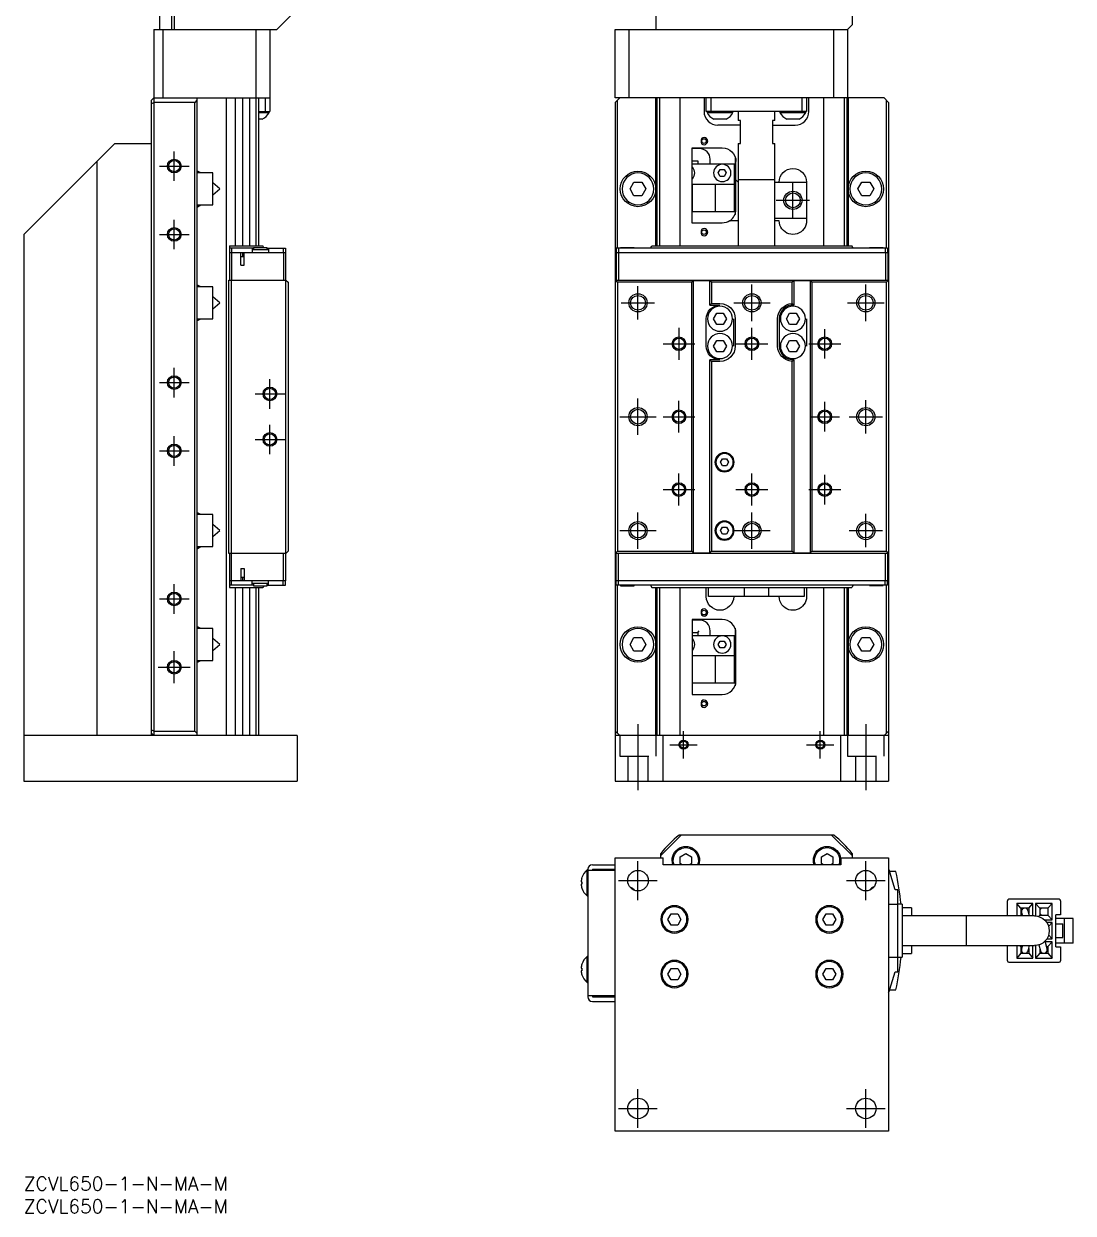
# Model space of a CAD drawing. Extents: x 0 to 561, y -8 to 550.
# Drawn here: x 0 to 230.3, y -8 to 253.1 of the extents above; entities that cross this region are included whole.
import ezdxf

# ---------------------------------------------------------------- set-up
doc = ezdxf.new("R2010")
doc.units = 0
doc.header["$LTSCALE"] = 0.5
doc.linetypes.add('CENTER', pattern=[50.8, 31.75, -6.35, 6.35, -6.35])
doc.linetypes.add('DASHED', pattern=[19.05, 12.7, -6.35])
for name, color, linetype in [('MSM_CENTER', 1, 'CENTER'), ('MSM_CONTINUOUS', 7, 'CONTINUOUS'), ('MSM_DASHED', 4, 'DASHED'), ('MSM_NARROW', 5, 'CONTINUOUS'), ('MSM_PART_NUMBER', 7, 'CONTINUOUS')]:
    doc.layers.add(name, color=color, linetype=linetype)
doc.styles.get("Standard").update_dxf_attribs({"font": 'txt.shx', "height": 3, "bigfont": 'bigfont.shx'})

msp = doc.modelspace()

# ---------------------------------------------------------------- linework, layer by layer
at = {"layer": 'MSM_CENTER'}
for p, q in [((33, 218.59), (33, 225.09)), ((29.75, 221.84), (36.25, 221.84)), ((168.76, 210.34), (168.76, 218.34)), ((165.11, 214.34), (172.41, 214.34)), ((33, 203.59), (33, 210.09)), ((29.75, 206.84), (36.25, 206.84)), ((159.76, 187.84), (159.76, 195.84)), ((184.76, 187.84), (184.76, 195.84)), ((134.76, 188.19), (134.76, 195.49)), ((131.11, 191.84), (138.41, 191.84)), ((155.76, 191.84), (163.76, 191.84)), ((180.76, 191.84), (188.76, 191.84)), ((143.76, 186.34), (143.76, 179.34)), ((159.76, 179.34), (159.76, 186.34)), ((175.76, 179.59), (175.76, 186.09)), ((140.26, 182.84), (147.26, 182.84)), ((156.26, 182.84), (163.26, 182.84)), ((172.26, 182.84), (179.26, 182.84)), ((33, 171.09), (33, 177.59)), ((54, 168.59), (54, 175.09)), ((29.75, 174.34), (36.25, 174.34)), ((50.75, 171.84), (57.25, 171.84)), ((134.76, 162.84), (134.76, 170.84)), ((143.76, 163.34), (143.76, 170.34)), ((175.76, 163.59), (175.76, 170.09)), ((184.76, 163.19), (184.76, 170.49)), ((54, 158.59), (54, 165.09)), ((130.76, 166.84), (138.76, 166.84)), ((140.26, 166.84), (147.26, 166.84)), ((172.51, 166.84), (179.01, 166.84)), ((181.11, 166.84), (188.41, 166.84)), ((33, 156.09), (33, 162.59)), ((29.75, 159.34), (36.25, 159.34)), ((50.75, 161.84), (57.25, 161.84)), ((143.76, 147.34), (143.76, 154.34)), ((159.76, 147.34), (159.76, 154.34)), ((175.76, 147.59), (175.76, 154.09)), ((140.26, 150.84), (147.26, 150.84)), ((156.26, 150.84), (163.26, 150.84)), ((172.26, 150.84), (179.26, 150.84)), ((134.76, 137.84), (134.76, 145.84)), ((159.76, 137.84), (159.76, 145.84)), ((184.76, 138.19), (184.76, 145.49)), ((130.76, 141.84), (138.76, 141.84)), ((155.76, 141.84), (163.76, 141.84)), ((181.11, 141.84), (188.41, 141.84)), ((33, 123.59), (33, 130.09)), ((29.75, 126.84), (36.25, 126.84)), ((33, 108.34), (33, 115.34)), ((29.5, 111.84), (36.5, 111.84)), ((134.76, 99.34), (134.76, 84.84)), ((184.76, 99.34), (184.76, 84.84)), ((144.76, 91.84), (144.76, 97.84)), ((174.76, 91.84), (174.76, 97.84)), ((141.76, 94.84), (147.76, 94.84)), ((171.76, 94.84), (177.76, 94.84)), ((134.76, 60.75), (134.76, 69.25)), ((184.76, 60.75), (184.76, 69.25)), ((130.51, 65), (139.01, 65)), ((180.51, 65), (189.01, 65)), ((134.76, 10.75), (134.76, 19.25)), ((184.76, 10.75), (184.76, 19.25)), ((130.51, 15), (139.01, 15)), ((180.51, 15), (189.01, 15))]:
    msp.add_line(p, q, dxfattribs=at)
at = {"layer": 'MSM_CONTINUOUS'}
for p, q in [((181.76, 295.54), (181.76, 252.84)), ((138.76, 251.84), (138.76, 276.84)), ((32.5, 251.84), (32.5, 256.34)), ((33, 256.34), (33, 251.84)), ((29.8, 254.84), (29.8, 251.84)), ((55.5, 251.84), (58.5, 254.84)), ((28.5, 251.84), (28.5, 235.84)), ((28.5, 251.84), (55.5, 251.84)), ((30.5, 251.84), (30.5, 236.84)), ((51, 236.84), (51, 251.84)), ((54, 251.84), (54, 233.84)), ((129.76, 236.84), (129.76, 251.84)), ((129.76, 251.84), (180.76, 251.84)), ((132.76, 251.84), (132.76, 236.84)), ((177.76, 236.84), (177.76, 251.84)), ((180.76, 251.84), (181.76, 252.84)), ((180.76, 251.84), (180.76, 236.84)), ((28.5, 236.84), (28, 236.34)), ((28, 96.84), (28, 236.34)), ((28.5, 236.84), (54, 236.84)), ((37.5, 235.84), (28.51, 235.84)), ((28.51, 235.84), (28.51, 97.84)), ((38, 236.34), (37.5, 235.84)), ((37.5, 97.84), (37.5, 235.84)), ((38, 236.84), (38, 96.84)), ((44.5, 96.84), (44.5, 236.84)), ((46.39, 236.84), (46.39, 204.34)), ((48, 236.84), (48, 204.34)), ((49.61, 204.34), (49.61, 236.84)), ((50.99, 204.34), (50.99, 236.84)), ((51.5, 236.84), (51.5, 204.34)), ((53, 233.84), (53, 236.84)), ((188.76, 236.84), (129.76, 236.84)), ((130.76, 236.84), (129.76, 235.84)), ((129.76, 235.84), (129.76, 86.84)), ((130.26, 203.84), (130.26, 236.34)), ((138.66, 204.34), (138.66, 236.84)), ((138.96, 204.34), (138.96, 236.84)), ((139.46, 236.84), (139.46, 204.34)), ((144.05, 204.34), (144.05, 236.84)), ((149.26, 236.84), (149.26, 233.84)), ((149.76, 233.84), (149.76, 236.84)), ((150.76, 236.84), (150.76, 233.84)), ((170.76, 233.84), (170.76, 236.84)), ((171.76, 236.84), (171.76, 233.84)), ((172.26, 233.84), (172.26, 236.84)), ((175.47, 236.84), (175.47, 204.34)), ((180.05, 204.34), (180.05, 236.84)), ((180.56, 236.84), (180.56, 204.34)), ((180.86, 236.84), (180.86, 204.34)), ((189.76, 235.84), (188.76, 236.84)), ((189.26, 203.84), (189.26, 236.34)), ((189.76, 235.84), (189.76, 86.84)), ((51.5, 233.84), (54, 233.84)), ((51.5, 233.59), (53.85, 233.59)), ((53.85, 233.59), (53.85, 233.84)), ((171.76, 233.84), (149.76, 233.84)), ((149.91, 233.84), (149.91, 233.59)), ((149.91, 233.59), (155.61, 233.59)), ((155.61, 233.59), (155.61, 233.84)), ((156.76, 233.84), (156.76, 231.84)), ((164.76, 231.84), (164.76, 233.84)), ((165.91, 233.84), (165.91, 233.59)), ((165.91, 233.59), (171.61, 233.59)), ((171.61, 233.59), (171.61, 233.84)), ((51.5, 232.19), (52.34, 232.19)), ((151.42, 232.19), (154.1, 232.19)), ((157.26, 230.84), (152.26, 230.84)), ((157.26, 231.84), (156.76, 231.84)), ((157.26, 226.84), (157.26, 231.84)), ((164.76, 231.84), (164.26, 231.84)), ((164.26, 231.84), (164.26, 226.84)), ((164.26, 230.84), (169.26, 230.84)), ((167.42, 232.19), (170.1, 232.19)), ((20, 226.84), (0, 206.84)), ((20, 226.84), (28, 226.84)), ((146.64, 225.84), (153.26, 225.84)), ((146.64, 209.34), (146.64, 225.84)), ((148.27, 225.69), (146.64, 225.69)), ((156.76, 226.84), (157.26, 226.84)), ((156.76, 226.84), (156.76, 204.34)), ((164.26, 226.84), (164.76, 226.84)), ((164.76, 204.34), (164.76, 226.84)), ((16, 222.84), (16, 96.84)), ((146.64, 222.99), (147.91, 222.99)), ((146.64, 222.34), (155.96, 222.34)), ((147.91, 223), (147.91, 222.34)), ((150.61, 222.34), (150.61, 223.34)), ((155.96, 211.84), (155.96, 222.34)), ((156.06, 223.92), (156.06, 211.26)), ((156.26, 212.34), (156.26, 222.84)), ((38.12, 220.74), (38, 220.58)), ((41.5, 220.34), (38, 220.34)), ((38.87, 220.34), (38.12, 220.74)), ((41.5, 213.34), (41.5, 220.34)), ((152.39, 220.34), (152.83, 221.09)), ((152.83, 219.59), (152.39, 220.34)), ((152.83, 221.09), (153.69, 221.09)), ((153.69, 219.59), (152.83, 219.59)), ((153.69, 221.09), (154.13, 220.34)), ((154.13, 220.34), (153.69, 219.59)), ((43, 216.84), (41.5, 218.16)), ((41.5, 215.52), (43, 216.84)), ((133.03, 216.84), (133.89, 218.34)), ((133.89, 215.34), (133.03, 216.84)), ((133.89, 218.34), (135.63, 218.34)), ((135.63, 218.34), (136.49, 216.84)), ((136.49, 216.84), (135.63, 215.34)), ((155.96, 217.84), (146.64, 217.84)), ((146.76, 211.84), (146.76, 217.84)), ((151.76, 211.84), (151.76, 217.84)), ((156.26, 218.84), (156.76, 218.34)), ((164.76, 218.84), (156.76, 218.84)), ((164.76, 218.34), (171.76, 218.34)), ((171.76, 218.34), (171.76, 209.84)), ((183.03, 216.84), (183.89, 218.34)), ((183.89, 215.34), (183.03, 216.84)), ((183.89, 218.34), (185.63, 218.34)), ((185.63, 218.34), (186.49, 216.84)), ((186.49, 216.84), (185.63, 215.34)), ((135.63, 215.34), (133.89, 215.34)), ((185.63, 215.34), (183.89, 215.34)), ((38, 213.34), (41.5, 213.34)), ((38, 213.1), (38.12, 212.94)), ((38.12, 212.94), (38.87, 213.34)), ((155.96, 211.84), (146.64, 211.84)), ((153.26, 209.34), (146.64, 209.34)), ((156.76, 209.84), (154.92, 209.84)), ((171.76, 210.34), (164.76, 210.34)), ((165.76, 209.84), (164.76, 209.84)), ((0, 206.84), (0, 86.84)), ((45.1, 204.34), (45.1, 196.84)), ((45.1, 204.34), (52.43, 204.34)), ((50.4, 203.84), (45.1, 203.84)), ((45.6, 203.84), (45.6, 196.84)), ((50.1, 203.84), (50.1, 202.84)), ((50.4, 203.89), (50.4, 203.44)), ((53.4, 203.89), (50.4, 203.89)), ((52.7, 203.89), (52.43, 204.34)), ((53.4, 203.94), (52.67, 203.94)), ((53.4, 203.44), (53.4, 203.94)), ((53.4, 203.84), (57.4, 203.84)), ((53.7, 203.84), (53.7, 202.84)), ((56.9, 203.84), (56.9, 202.84)), ((57.4, 203.84), (57.4, 202.84)), ((130.01, 203.84), (130.01, 202.84)), ((189.51, 203.84), (130.01, 203.84)), ((130.51, 203.84), (130.51, 202.84)), ((133.96, 203.89), (130.96, 203.89)), ((130.96, 203.89), (130.96, 203.84)), ((133.96, 203.84), (133.96, 203.89)), ((137.53, 203.84), (137.83, 204.34)), ((137.83, 204.34), (181.69, 204.34)), ((181.99, 203.84), (181.69, 204.34)), ((188.56, 203.94), (185.56, 203.94)), ((185.56, 203.94), (185.56, 203.84)), ((188.56, 203.84), (188.56, 203.94)), ((189.01, 203.84), (189.01, 202.84)), ((189.51, 203.84), (189.51, 202.84)), ((57.5, 202.84), (45.1, 202.84)), ((47.65, 200.14), (47.65, 202.84)), ((47.65, 202.04), (48.35, 202.04)), ((48, 202.84), (48, 202.04)), ((48.35, 200.14), (48.35, 202.84)), ((53.7, 203.44), (50.1, 203.44)), ((57, 202.84), (57, 196.84)), ((57.5, 130.84), (57.5, 202.84)), ((129.96, 202.84), (129.96, 196.84)), ((189.56, 202.84), (129.96, 202.84)), ((130.46, 202.84), (130.46, 196.84)), ((189.06, 202.84), (189.06, 196.84)), ((189.56, 202.84), (189.56, 196.84)), ((47.65, 200.14), (48.35, 200.14)), ((45, 196.84), (57.5, 196.84)), ((45, 136.84), (45, 196.84)), ((45.5, 196.84), (45.5, 136.84)), ((57.5, 196.84), (58, 196.34)), ((58, 196.34), (58, 137.34)), ((129.76, 196.84), (130.26, 196.34)), ((129.76, 196.84), (189.76, 196.84)), ((146.61, 196.34), (130.26, 196.34)), ((130.26, 196.34), (130.26, 137.34)), ((146.96, 196.69), (146.61, 196.34)), ((146.61, 137.34), (146.61, 196.34)), ((150.56, 196.69), (146.96, 196.69)), ((146.96, 136.99), (146.96, 196.69)), ((150.91, 196.34), (150.56, 196.69)), ((150.56, 191.34), (150.56, 196.69)), ((168.61, 196.34), (150.91, 196.34)), ((150.91, 196.34), (150.91, 191.69)), ((168.96, 196.69), (168.61, 196.34)), ((168.61, 191.69), (168.61, 196.34)), ((172.56, 196.69), (168.96, 196.69)), ((168.96, 196.69), (168.96, 191.33)), ((172.91, 196.34), (172.56, 196.69)), ((172.56, 196.69), (172.56, 136.99)), ((172.91, 196.34), (172.91, 137.34)), ((189.26, 196.34), (172.91, 196.34)), ((189.26, 196.34), (189.76, 196.84)), ((189.26, 137.34), (189.26, 196.34)), ((38.12, 195.74), (38, 195.58)), ((41.5, 195.34), (38, 195.34)), ((38.87, 195.34), (38.12, 195.74)), ((41.5, 188.34), (41.5, 195.34)), ((43, 191.84), (41.5, 193.16)), ((41.5, 190.52), (43, 191.84)), ((150.56, 191.34), (150.91, 191.69)), ((150.56, 191.34), (152.76, 191.34)), ((150.91, 191.69), (152.76, 191.69)), ((168.61, 191.69), (168.96, 191.33)), ((38, 188.34), (41.5, 188.34)), ((38, 188.1), (38.12, 187.94)), ((38.12, 187.94), (38.87, 188.34)), ((149.76, 182.34), (149.76, 188.34)), ((151.32, 188.34), (152.04, 189.59)), ((152.04, 187.09), (151.32, 188.34)), ((152.04, 189.59), (153.48, 189.59)), ((153.48, 189.59), (154.2, 188.34)), ((154.2, 188.34), (153.48, 187.09)), ((155.76, 182.34), (155.76, 188.34)), ((156.11, 188.34), (156.11, 182.34)), ((165.41, 182.34), (165.41, 188.34)), ((165.76, 188.34), (165.76, 182.34)), ((167.32, 188.34), (168.04, 189.59)), ((168.04, 187.09), (167.32, 188.34)), ((168.04, 189.59), (169.48, 189.59)), ((169.48, 189.59), (170.2, 188.34)), ((170.2, 188.34), (169.48, 187.09)), ((171.76, 188.34), (171.76, 182.34)), ((153.48, 187.09), (152.04, 187.09)), ((169.48, 187.09), (168.04, 187.09)), ((151.32, 182.34), (152.04, 183.59)), ((152.04, 183.59), (153.48, 183.59)), ((153.48, 183.59), (154.2, 182.34)), ((167.32, 182.34), (168.04, 183.59)), ((168.04, 183.59), (169.48, 183.59)), ((169.48, 183.59), (170.2, 182.34)), ((152.04, 181.09), (151.32, 182.34)), ((153.48, 181.09), (152.04, 181.09)), ((154.2, 182.34), (153.48, 181.09)), ((168.04, 181.09), (167.32, 182.34)), ((169.48, 181.09), (168.04, 181.09)), ((170.2, 182.34), (169.48, 181.09)), ((150.56, 136.99), (150.56, 179.34)), ((152.76, 179.34), (150.56, 179.34)), ((150.56, 179.34), (150.91, 178.99)), ((150.91, 178.99), (150.91, 137.34)), ((152.76, 178.99), (150.91, 178.99)), ((168.61, 178.99), (168.96, 179.35)), ((168.61, 137.34), (168.61, 178.99)), ((168.96, 179.35), (168.96, 136.99)), ((152.89, 156.84), (153.33, 157.59)), ((153.33, 156.09), (152.89, 156.84)), ((153.33, 157.59), (154.19, 157.59)), ((154.19, 157.59), (154.63, 156.84)), ((154.63, 156.84), (154.19, 156.09)), ((154.19, 156.09), (153.33, 156.09)), ((38.12, 145.74), (38, 145.58)), ((41.5, 145.34), (38, 145.34)), ((38.87, 145.34), (38.12, 145.74)), ((41.5, 138.34), (41.5, 145.34)), ((43, 141.84), (41.5, 143.16)), ((41.5, 140.52), (43, 141.84)), ((152.89, 141.84), (153.33, 142.59)), ((153.33, 141.09), (152.89, 141.84)), ((153.33, 142.59), (154.19, 142.59)), ((154.19, 141.09), (153.33, 141.09)), ((154.19, 142.59), (154.63, 141.84)), ((154.63, 141.84), (154.19, 141.09)), ((38, 138.34), (41.5, 138.34)), ((38, 138.1), (38.12, 137.94)), ((38.12, 137.94), (38.87, 138.34)), ((57.5, 136.84), (45, 136.84)), ((45.1, 136.84), (45.1, 129.34)), ((45.6, 129.84), (45.6, 136.84)), ((57, 130.84), (57, 136.84)), ((58, 137.34), (57.5, 136.84)), ((130.26, 137.34), (129.76, 136.84)), ((189.56, 136.84), (129.76, 136.84)), ((129.96, 130.84), (129.96, 136.84)), ((130.26, 137.34), (146.61, 137.34)), ((130.46, 130.84), (130.46, 136.84)), ((146.61, 137.34), (146.96, 136.99)), ((146.96, 136.99), (150.56, 136.99)), ((150.56, 136.99), (150.91, 137.34)), ((150.91, 137.34), (168.61, 137.34)), ((168.61, 137.34), (168.96, 136.99)), ((168.96, 136.99), (172.56, 136.99)), ((172.56, 136.99), (172.91, 137.34)), ((172.91, 137.34), (189.26, 137.34)), ((189.06, 130.84), (189.06, 136.84)), ((189.76, 136.84), (189.06, 136.84)), ((189.76, 136.84), (189.26, 137.34)), ((189.56, 130.84), (189.56, 136.84)), ((47.65, 133.54), (48.35, 133.54)), ((47.65, 133.54), (47.65, 130.84)), ((48.35, 133.54), (48.35, 130.84)), ((57.5, 130.84), (45.1, 130.84)), ((47.65, 131.64), (48.35, 131.64)), ((48, 131.64), (48, 130.84)), ((50.1, 129.84), (50.1, 130.84)), ((53.7, 129.84), (53.7, 130.84)), ((56.9, 129.84), (56.9, 130.84)), ((57.4, 129.84), (57.4, 130.84)), ((189.56, 130.84), (129.96, 130.84)), ((130.01, 129.84), (130.01, 130.84)), ((130.51, 129.84), (130.51, 130.84)), ((189.01, 129.84), (189.01, 130.84)), ((189.51, 129.84), (189.51, 130.84)), ((50.4, 129.84), (45.1, 129.84)), ((45.1, 129.34), (52.43, 129.34)), ((46.39, 129.34), (46.39, 96.84)), ((48, 129.34), (48, 96.84)), ((49.61, 96.84), (49.61, 129.34)), ((53.7, 130.24), (50.1, 130.24)), ((50.4, 130.24), (50.4, 129.74)), ((50.4, 129.74), (53.4, 129.74)), ((50.99, 96.84), (50.99, 129.34)), ((51.5, 129.34), (51.5, 96.84)), ((52.67, 129.74), (52.43, 129.34)), ((53.4, 129.74), (53.4, 130.24)), ((53.4, 129.84), (57.4, 129.84)), ((189.51, 129.84), (130.01, 129.84)), ((130.26, 97.34), (130.26, 129.84)), ((130.96, 129.84), (130.96, 129.74)), ((130.96, 129.74), (133.96, 129.74)), ((133.96, 129.74), (133.96, 129.84)), ((137.53, 129.84), (137.83, 129.34)), ((137.83, 129.34), (181.69, 129.34)), ((138.66, 96.84), (138.66, 129.34)), ((138.96, 96.84), (138.96, 129.34)), ((139.46, 129.34), (139.46, 96.84)), ((144.05, 96.84), (144.05, 129.34)), ((149.76, 127.34), (149.76, 129.34)), ((150.26, 127.34), (150.26, 129.34)), ((158.05, 129.34), (158.05, 127.34)), ((163.47, 127.34), (163.47, 129.34)), ((171.26, 129.34), (171.26, 127.34)), ((171.76, 129.34), (171.76, 127.34)), ((175.47, 129.34), (175.47, 96.84)), ((180.05, 96.84), (180.05, 129.34)), ((180.56, 129.34), (180.56, 96.84)), ((180.86, 129.34), (180.86, 96.84)), ((181.99, 129.84), (181.69, 129.34)), ((185.56, 129.84), (185.56, 129.79)), ((185.56, 129.79), (188.56, 129.79)), ((188.56, 129.79), (188.56, 129.84)), ((189.26, 97.34), (189.26, 129.84)), ((171.26, 127.34), (150.26, 127.34)), ((38.12, 120.74), (38, 120.58)), ((41.5, 120.34), (38, 120.34)), ((38.87, 120.34), (38.12, 120.74)), ((41.5, 113.34), (41.5, 120.34)), ((153.26, 122.34), (146.64, 122.34)), ((146.64, 122.34), (146.64, 105.84)), ((148.27, 122.19), (146.64, 122.19)), ((156.06, 120.42), (156.06, 107.76)), ((43, 116.84), (41.5, 118.16)), ((133.03, 116.84), (133.89, 118.34)), ((133.89, 118.34), (135.63, 118.34)), ((135.63, 118.34), (136.49, 116.84)), ((146.64, 119.49), (147.91, 119.49)), ((146.64, 118.84), (155.96, 118.84)), ((147.91, 119.5), (148.17, 119.84)), ((147.91, 119.5), (147.91, 118.84)), ((150.61, 118.84), (150.61, 119.84)), ((152.39, 116.84), (152.83, 117.59)), ((152.83, 117.59), (153.69, 117.59)), ((153.69, 117.59), (154.13, 116.84)), ((155.96, 108.34), (155.96, 118.84)), ((156.26, 108.84), (156.26, 119.34)), ((183.03, 116.84), (183.89, 118.34)), ((183.89, 118.34), (185.63, 118.34)), ((185.63, 118.34), (186.49, 116.84)), ((41.5, 115.52), (43, 116.84)), ((133.89, 115.34), (133.03, 116.84)), ((135.63, 115.34), (133.89, 115.34)), ((136.49, 116.84), (135.63, 115.34)), ((152.83, 116.09), (152.39, 116.84)), ((153.69, 116.09), (152.83, 116.09)), ((154.13, 116.84), (153.69, 116.09)), ((183.89, 115.34), (183.03, 116.84)), ((185.63, 115.34), (183.89, 115.34)), ((186.49, 116.84), (185.63, 115.34)), ((38, 113.34), (41.5, 113.34)), ((38, 113.1), (38.12, 112.94)), ((38.12, 112.94), (38.87, 113.34)), ((155.96, 114.34), (146.64, 114.34)), ((146.76, 108.34), (146.76, 114.34)), ((151.76, 108.34), (151.76, 114.34)), ((155.96, 108.34), (146.64, 108.34)), ((146.64, 105.84), (153.26, 105.84)), ((60, 96.84), (0, 96.84)), ((28, 97.34), (28.5, 96.84)), ((28.5, 97.84), (28.5, 96.84)), ((28.51, 97.84), (37.5, 97.84)), ((37.5, 97.84), (38, 97.34)), ((60, 96.84), (60, 86.84)), ((129.76, 97.84), (130.76, 96.84)), ((189.76, 96.84), (129.76, 96.84)), ((140.26, 86.84), (140.26, 96.84)), ((179.26, 86.84), (179.26, 96.84)), ((188.76, 96.84), (189.76, 97.84)), ((0, 86.84), (60, 86.84)), ((129.76, 86.84), (189.76, 86.84)), ((144.26, 75), (139.76, 70.5)), ((177.73, 75), (143.79, 75)), ((181.76, 70.5), (177.26, 75)), ((139.76, 70), (139.76, 70.97)), ((144.01, 70.22), (145.26, 70.94)), ((145.26, 70.94), (146.51, 70.22)), ((175.01, 70.22), (176.26, 70.94)), ((176.26, 70.94), (177.51, 70.22)), ((181.76, 70.97), (181.76, 70)), ((124.76, 68.5), (129.76, 68.5)), ((129.76, 70), (140.26, 70)), ((129.76, 10), (129.76, 70)), ((140.26, 68.5), (140.26, 70)), ((179.26, 68.5), (140.26, 68.5)), ((144.01, 68.78), (144.01, 70.22)), ((144.49, 68.5), (144.01, 68.78)), ((146.51, 68.78), (146.03, 68.5)), ((146.51, 70.22), (146.51, 68.78)), ((175.01, 68.78), (175.01, 70.22)), ((175.49, 68.5), (175.01, 68.78)), ((177.51, 68.78), (177.03, 68.5)), ((177.51, 70.22), (177.51, 68.78)), ((179.26, 70), (189.76, 70)), ((179.26, 70), (179.26, 68.5)), ((189.76, 70), (189.76, 10)), ((122.45, 65.66), (122.45, 65.66)), ((123.76, 67.35), (123.6, 67.35)), ((123.6, 61.65), (123.6, 67.35)), ((123.76, 67.5), (123.76, 39.5)), ((123.76, 67.3), (129.76, 67.3)), ((124.76, 67.5), (124.76, 67.3)), ((124.76, 67.5), (129.76, 67.5)), ((124.76, 67.39), (129.76, 67.39)), ((191.33, 67), (190.01, 67)), ((191.16, 63), (190.06, 66.83)), ((122.28, 64.76), (122.45, 64.76)), ((122.45, 64.24), (122.28, 64.24)), ((122.45, 64.76), (122.45, 64.24)), ((122.45, 63.34), (122.45, 63.34)), ((191.76, 63), (191.16, 63)), ((191.76, 45), (191.76, 63)), ((123.6, 61.65), (123.76, 61.65)), ((215.86, 57.25), (215.86, 60.6)), ((227.16, 60.9), (216.16, 60.9)), ((227.46, 60.6), (227.46, 57.5)), ((141.32, 56.5), (142.04, 57.75)), ((142.04, 57.75), (143.48, 57.75)), ((143.48, 57.75), (144.2, 56.5)), ((175.32, 56.5), (176.04, 57.75)), ((176.04, 57.75), (177.48, 57.75)), ((177.48, 57.75), (178.2, 56.5)), ((191.76, 59.78), (189.76, 59.78)), ((192.76, 59.82), (191.76, 59.82)), ((192.76, 59.82), (192.76, 48.18)), ((194.76, 59), (192.76, 59)), ((194.76, 59), (194.76, 57.25)), ((221.41, 60), (217.86, 60)), ((218.76, 58.95), (217.86, 60)), ((217.86, 60), (217.86, 57.25)), ((218.76, 57.45), (218.59, 57.25)), ((218.76, 58.57), (219.13, 58.95)), ((218.76, 58.95), (218.76, 57.45)), ((220.51, 58.95), (218.76, 58.95)), ((219.05, 57.54), (218.76, 57.82)), ((218.76, 57.45), (219.07, 57.45)), ((218.92, 57.99), (219.13, 57.25)), ((220.7, 57.25), (220.35, 58.41)), ((220.51, 58.95), (221.41, 60)), ((220.51, 58.95), (220.51, 57.89)), ((221.41, 57.25), (221.41, 60)), ((222.96, 58.95), (222.01, 60)), ((225.66, 60), (222.01, 60)), ((222.01, 60), (222.01, 57.24)), ((222.96, 57.45), (222.66, 57.12)), ((222.96, 58.95), (222.96, 57.45)), ((224.71, 58.95), (222.96, 58.95)), ((222.96, 58.57), (223.33, 58.95)), ((223.33, 57.45), (222.96, 57.82)), ((222.96, 57.45), (224.71, 57.45)), ((224.71, 58.95), (225.66, 60)), ((224.71, 58.95), (224.71, 57.45)), ((224.71, 57.45), (225.66, 56.4)), ((225.66, 56.4), (225.66, 60)), ((226.46, 50.5), (226.46, 57.5)), ((227.46, 57.5), (226.46, 57.5)), ((142.04, 55.25), (141.32, 56.5)), ((143.48, 55.25), (142.04, 55.25)), ((144.2, 56.5), (143.48, 55.25)), ((176.04, 55.25), (175.32, 56.5)), ((177.48, 55.25), (176.04, 55.25)), ((178.2, 56.5), (177.48, 55.25)), ((221.76, 57.25), (192.76, 57.25)), ((206.76, 57.25), (206.76, 50.75)), ((223.95, 56.4), (225.66, 56.4)), ((225.66, 55.8), (224.47, 55.8)), ((224.87, 54.93), (225.66, 55.8)), ((225.66, 52.2), (225.66, 55.8)), ((230.26, 56.7), (226.46, 56.7)), ((226.46, 55.5), (227.96, 55.5)), ((227.96, 52.5), (227.96, 55.5)), ((228.35, 51.3), (228.35, 56.7)), ((230.26, 51.3), (230.26, 56.7)), ((224.87, 53.07), (225.66, 52.2)), ((226.46, 52.5), (227.96, 52.5)), ((192.76, 50.75), (221.76, 50.75)), ((194.76, 50.75), (194.76, 49)), ((215.86, 47.4), (215.86, 50.75)), ((217.86, 50.75), (217.86, 48)), ((218.76, 50.55), (218.59, 50.75)), ((218.76, 50.55), (218.76, 49.05)), ((219.07, 50.55), (218.76, 50.55)), ((218.76, 50.17), (219.05, 50.46)), ((219.13, 50.75), (218.92, 50.01)), ((220.35, 49.59), (220.7, 50.75)), ((220.51, 50.11), (220.51, 49.05)), ((221.41, 48), (221.41, 50.75)), ((222.01, 50.76), (222.01, 48)), ((222.8, 50.73), (222.66, 50.88)), ((222.75, 50.9), (223.11, 49.6)), ((222.96, 50.14), (222.96, 49.05)), ((224.56, 50), (224.08, 51.72)), ((225.66, 51.6), (224.11, 51.6)), ((224.4, 50.55), (224.71, 50.55)), ((224.47, 52.2), (225.66, 52.2)), ((224.71, 50.55), (225.66, 51.6)), ((224.71, 50.55), (224.71, 49.05)), ((225.66, 48), (225.66, 51.6)), ((230.26, 51.3), (226.46, 51.3)), ((226.46, 50.5), (227.46, 50.5)), ((227.46, 50.5), (227.46, 47.4)), ((123.76, 48.35), (123.6, 48.35)), ((123.6, 42.65), (123.6, 48.35)), ((189.76, 48.22), (191.76, 48.22)), ((191.76, 48.18), (192.76, 48.18)), ((192.76, 49), (194.76, 49)), ((216.16, 47.1), (227.16, 47.1)), ((218.76, 49.05), (217.86, 48)), ((217.86, 48), (221.41, 48)), ((219.13, 49.05), (218.76, 49.42)), ((218.76, 49.05), (220.51, 49.05)), ((220.51, 49.05), (221.41, 48)), ((222.96, 49.05), (222.01, 48)), ((222.01, 48), (225.66, 48)), ((223.33, 49.05), (222.96, 49.42)), ((222.96, 49.05), (224.71, 49.05)), ((224.71, 49.05), (225.66, 48)), ((122.28, 45.76), (122.45, 45.76)), ((122.45, 45.24), (122.28, 45.24)), ((122.45, 46.66), (122.45, 46.66)), ((122.45, 45.76), (122.45, 45.24)), ((141.32, 44.5), (142.04, 45.75)), ((142.04, 43.25), (141.32, 44.5)), ((142.04, 45.75), (143.48, 45.75)), ((143.48, 45.75), (144.2, 44.5)), ((144.2, 44.5), (143.48, 43.25)), ((175.32, 44.5), (176.04, 45.75)), ((176.04, 43.25), (175.32, 44.5)), ((176.04, 45.75), (177.48, 45.75)), ((177.48, 45.75), (178.2, 44.5)), ((178.2, 44.5), (177.48, 43.25)), ((190.06, 41.17), (191.16, 45)), ((191.16, 45), (191.76, 45)), ((122.45, 44.34), (122.45, 44.34)), ((123.6, 42.65), (123.76, 42.65)), ((143.48, 43.25), (142.04, 43.25)), ((177.48, 43.25), (176.04, 43.25)), ((129.76, 39.7), (123.76, 39.7)), ((124.76, 39.7), (124.76, 39.5)), ((124.76, 39.5), (129.76, 39.5)), ((190.01, 41), (191.33, 41)), ((124.76, 38.5), (129.76, 38.5)), ((189.76, 10), (129.76, 10))]:
    msp.add_line(p, q, dxfattribs=at)
for centre, radius in [((149.26, 227.34), 0.5), ((33, 221.84), 1.23), ((134.76, 216.84), 3.9), ((184.76, 216.84), 3.9), ((168.76, 214.34), 1.62), ((33, 206.84), 1.23), ((149.26, 207.34), 0.5), ((134.76, 191.84), 1.62), ((159.76, 191.84), 1.62), ((184.76, 191.84), 1.62), ((143.76, 182.84), 1.23), ((159.76, 182.84), 1.23), ((175.76, 182.84), 1.23), ((33, 174.34), 1.23), ((54, 171.84), 1.23), ((134.76, 166.84), 1.62), ((143.76, 166.84), 1.23), ((175.76, 166.84), 1.23), ((184.76, 166.84), 1.62), ((54, 161.84), 1.23), ((33, 159.34), 1.23), ((143.76, 150.84), 1.23), ((159.76, 150.84), 1.23), ((175.76, 150.84), 1.23), ((134.76, 141.84), 1.62), ((159.76, 141.84), 1.62), ((184.76, 141.84), 1.62), ((33, 126.84), 1.23), ((149.26, 123.84), 0.5), ((134.76, 116.84), 3.9), ((184.76, 116.84), 3.9), ((33, 111.84), 1.23), ((149.26, 103.84), 0.5), ((144.76, 94.84), 0.783), ((174.76, 94.84), 0.783), ((134.76, 65), 2.25), ((184.76, 65), 2.25), ((134.76, 15), 2.25), ((184.76, 15), 2.25)]:
    msp.add_circle(centre, radius, dxfattribs=at)
at = {"layer": 'MSM_CONTINUOUS', "extrusion": (0, 0, -1)}
for centre, radius in [((-153.26, 220.34), 1.9), ((-134.76, 216.84), 3.5), ((-184.76, 216.84), 3.5), ((-152.76, 188.34), 2.75), ((-168.76, 188.34), 2.75), ((-152.76, 182.34), 2.75), ((-168.76, 182.34), 2.75), ((-153.76, 156.84), 2.1), ((-153.76, 156.84), 1.9), ((-153.76, 141.84), 2.1), ((-153.76, 141.84), 1.9), ((-134.76, 116.84), 3.5), ((-184.76, 116.84), 3.5), ((-153.26, 116.84), 1.9), ((-142.76, 56.5), 3), ((-142.76, 56.5), 2.75), ((-176.76, 56.5), 3), ((-176.76, 56.5), 2.75), ((-142.76, 44.5), 3), ((-142.76, 44.5), 2.75), ((-176.76, 44.5), 3), ((-176.76, 44.5), 2.75)]:
    msp.add_circle(centre, radius, dxfattribs=at)
at = {"layer": 'MSM_CONTINUOUS'}
for centre, radius, start, end in [((27.96, 236.44), 0.802, 272.5189, 312.3292), ((29.5, 237.34), 1.8, 236.251, 236.4427), ((51, 235.15), 3.25, 294.3004, 331.2734), ((152.26, 233.84), 3, 180.0022, 269.9978), ((152.76, 235.15), 3.25, 208.7266, 245.6996), ((152.76, 235.15), 3.25, 294.3004, 331.2734), ((168.76, 235.15), 3.25, 208.7266, 245.6996), ((169.26, 233.84), 3, 269.9997, 0.0003), ((168.76, 235.15), 3.25, 294.3004, 331.2734), ((150.69, 227.34), 2.07, 164.0702, 195.9298), ((149.26, 227.34), 0.8, 225.2303, 134.7697), ((148.26, 223.34), 2.35, 359.9318, 89.9345), ((153.26, 212.34), 3, 303.5573, 0), ((150.69, 207.34), 2.07, 164.0702, 195.9298), ((149.26, 207.34), 0.8, 225.2303, 134.7697), ((168.76, 188.34), 3, 86.1774, 180), ((168.76, 182.34), 3, 180, 273.8226), ((150.69, 123.84), 2.07, 164.0702, 195.9298), ((149.26, 123.84), 0.8, 225.2303, 134.7697), ((148.26, 119.84), 2.35, 359.9318, 89.9345), ((153.26, 119.34), 3, 0, 90), ((153.26, 108.84), 3, 270, 0), ((149.26, 103.84), 0.8, 225.2303, 134.7697), ((150.69, 103.84), 2.07, 164.0702, 195.9298), ((27.97, 97.25), 0.794, 47.7589, 87.5692), ((29.5, 96.34), 1.8, 123.5573, 123.749), ((160.76, 54), 27, 128.9424, 141.0576), ((160.76, 54), 27, 38.9424, 51.0576), ((124.76, 67.5), 1, 90, 180), ((125.96, 64.5), 3.69, 161.762, 175.9605), ((125.96, 64.5), 3.7, 129.6218, 161.7427), ((187.18, 66), 3, 15.9958, 30.6522), ((132.76, 54), 60, 5.5664, 12.5133), ((125.96, 64.5), 3.69, 184.0395, 198.238), ((125.96, 64.5), 3.7, 198.2573, 230.3782), ((187.06, 61.9), 1.8, 106.8077, 146.3384), ((216.16, 60.6), 0.3, 90, 180), ((227.16, 60.6), 0.3, 0, 90), ((219.63, 58.2), 0.75, 16.5209, 196.5209), ((219.63, 49.8), 0.75, 163.4791, 343.4791), ((223.83, 49.8), 0.75, 195.6242, 15.6242), ((125.96, 45.5), 3.7, 129.6218, 161.7427), ((132.76, 54), 60, 347.4867, 354.4336), ((216.16, 47.4), 0.3, 180, 270), ((227.16, 47.4), 0.3, 270, 0), ((125.96, 45.5), 3.69, 161.762, 175.9605), ((125.96, 45.5), 3.69, 184.0395, 198.238), ((125.96, 45.5), 3.7, 198.2573, 230.3782), ((124.76, 39.5), 1, 180, 270), ((187.18, 42), 3, 329.3478, 344.0042)]:
    msp.add_arc(centre, radius, start, end, dxfattribs=at)
at = {"layer": 'MSM_CONTINUOUS', "extrusion": (0, 0, -1)}
for centre, radius, start, end in [((-153.26, 222.84), 3, 90, 180), ((-145.26, 220.34), 1.9, 136.3748, 223.6252), ((-168.76, 218.34), 3, 0, 180), ((-153.26, 212.34), 3, 236.4427, 270), ((-168.76, 209.84), 3, 323.4088, 0), ((-168.76, 209.84), 3, 180, 323.4088), ((-152.76, 188.34), 3, 0, 90), ((-152.76, 188.34), 3.35, 90, 180), ((-168.76, 188.34), 3.35, 0, 87.4337), ((-152.76, 182.34), 3, 270, 360), ((-152.76, 182.34), 3.35, 180, 270), ((-168.76, 182.34), 3.35, 272.5663, 360), ((-152.76, 127.34), 3, 180, 360), ((-168.76, 127.34), 3, 323.4088, 0), ((-168.76, 127.34), 3, 180, 323.4088), ((-145.26, 116.84), 1.9, 136.3748, 223.6252), ((-145.26, 69.5), 3, 340.5288, 199.4712), ((-145.26, 69.5), 2.75, 338.6763, 201.3237), ((-176.26, 69.5), 3, 340.5288, 199.4712), ((-176.26, 69.5), 2.75, 338.6763, 201.3237), ((-132.46, 61.9), 1.8, 106.8077, 146.3384), ((-221.76, 54), 3.25, 90, 270)]:
    msp.add_arc(centre, radius, start, end, dxfattribs=at)
at = {"layer": 'MSM_DASHED'}
for p, q in [((130.76, 96.84), (130.76, 92.34)), ((138.76, 92.34), (138.76, 96.84)), ((180.76, 96.84), (180.76, 92.34)), ((188.76, 92.34), (188.76, 96.84)), ((130.76, 92.34), (138.76, 92.34)), ((132.51, 92.34), (132.51, 86.84)), ((137.01, 86.84), (137.01, 92.34)), ((180.76, 92.34), (188.76, 92.34)), ((182.51, 92.34), (182.51, 86.84)), ((187.01, 86.84), (187.01, 92.34))]:
    msp.add_line(p, q, dxfattribs=at)
at = {"layer": 'MSM_NARROW'}
for centre, radius in [((33, 221.84), 1.5), ((168.76, 214.34), 2), ((33, 206.84), 1.5), ((134.76, 191.84), 2), ((159.76, 191.84), 2), ((184.76, 191.84), 2), ((143.76, 182.84), 1.5), ((159.76, 182.84), 1.5), ((175.76, 182.84), 1.5), ((33, 174.34), 1.5), ((54, 171.84), 1.5), ((134.76, 166.84), 2), ((143.76, 166.84), 1.5), ((175.76, 166.84), 1.5), ((184.76, 166.84), 2), ((54, 161.84), 1.5), ((33, 159.34), 1.5), ((143.76, 150.84), 1.5), ((159.76, 150.84), 1.5), ((175.76, 150.84), 1.5), ((134.76, 141.84), 2), ((159.76, 141.84), 2), ((184.76, 141.84), 2), ((33, 126.84), 1.5), ((33, 111.84), 1.5), ((144.76, 94.84), 1), ((174.76, 94.84), 1)]:
    msp.add_circle(centre, radius, dxfattribs=at)

# ---------------------------------------------------------------- texts
at = {"layer": 'MSM_PART_NUMBER'}
for p in [(0, -3), (0, -8)]:
    msp.add_text('ZCVL650-1-N-MA-M', height=3, dxfattribs=at).set_placement(p)

doc.saveas('drawing.dxf')
